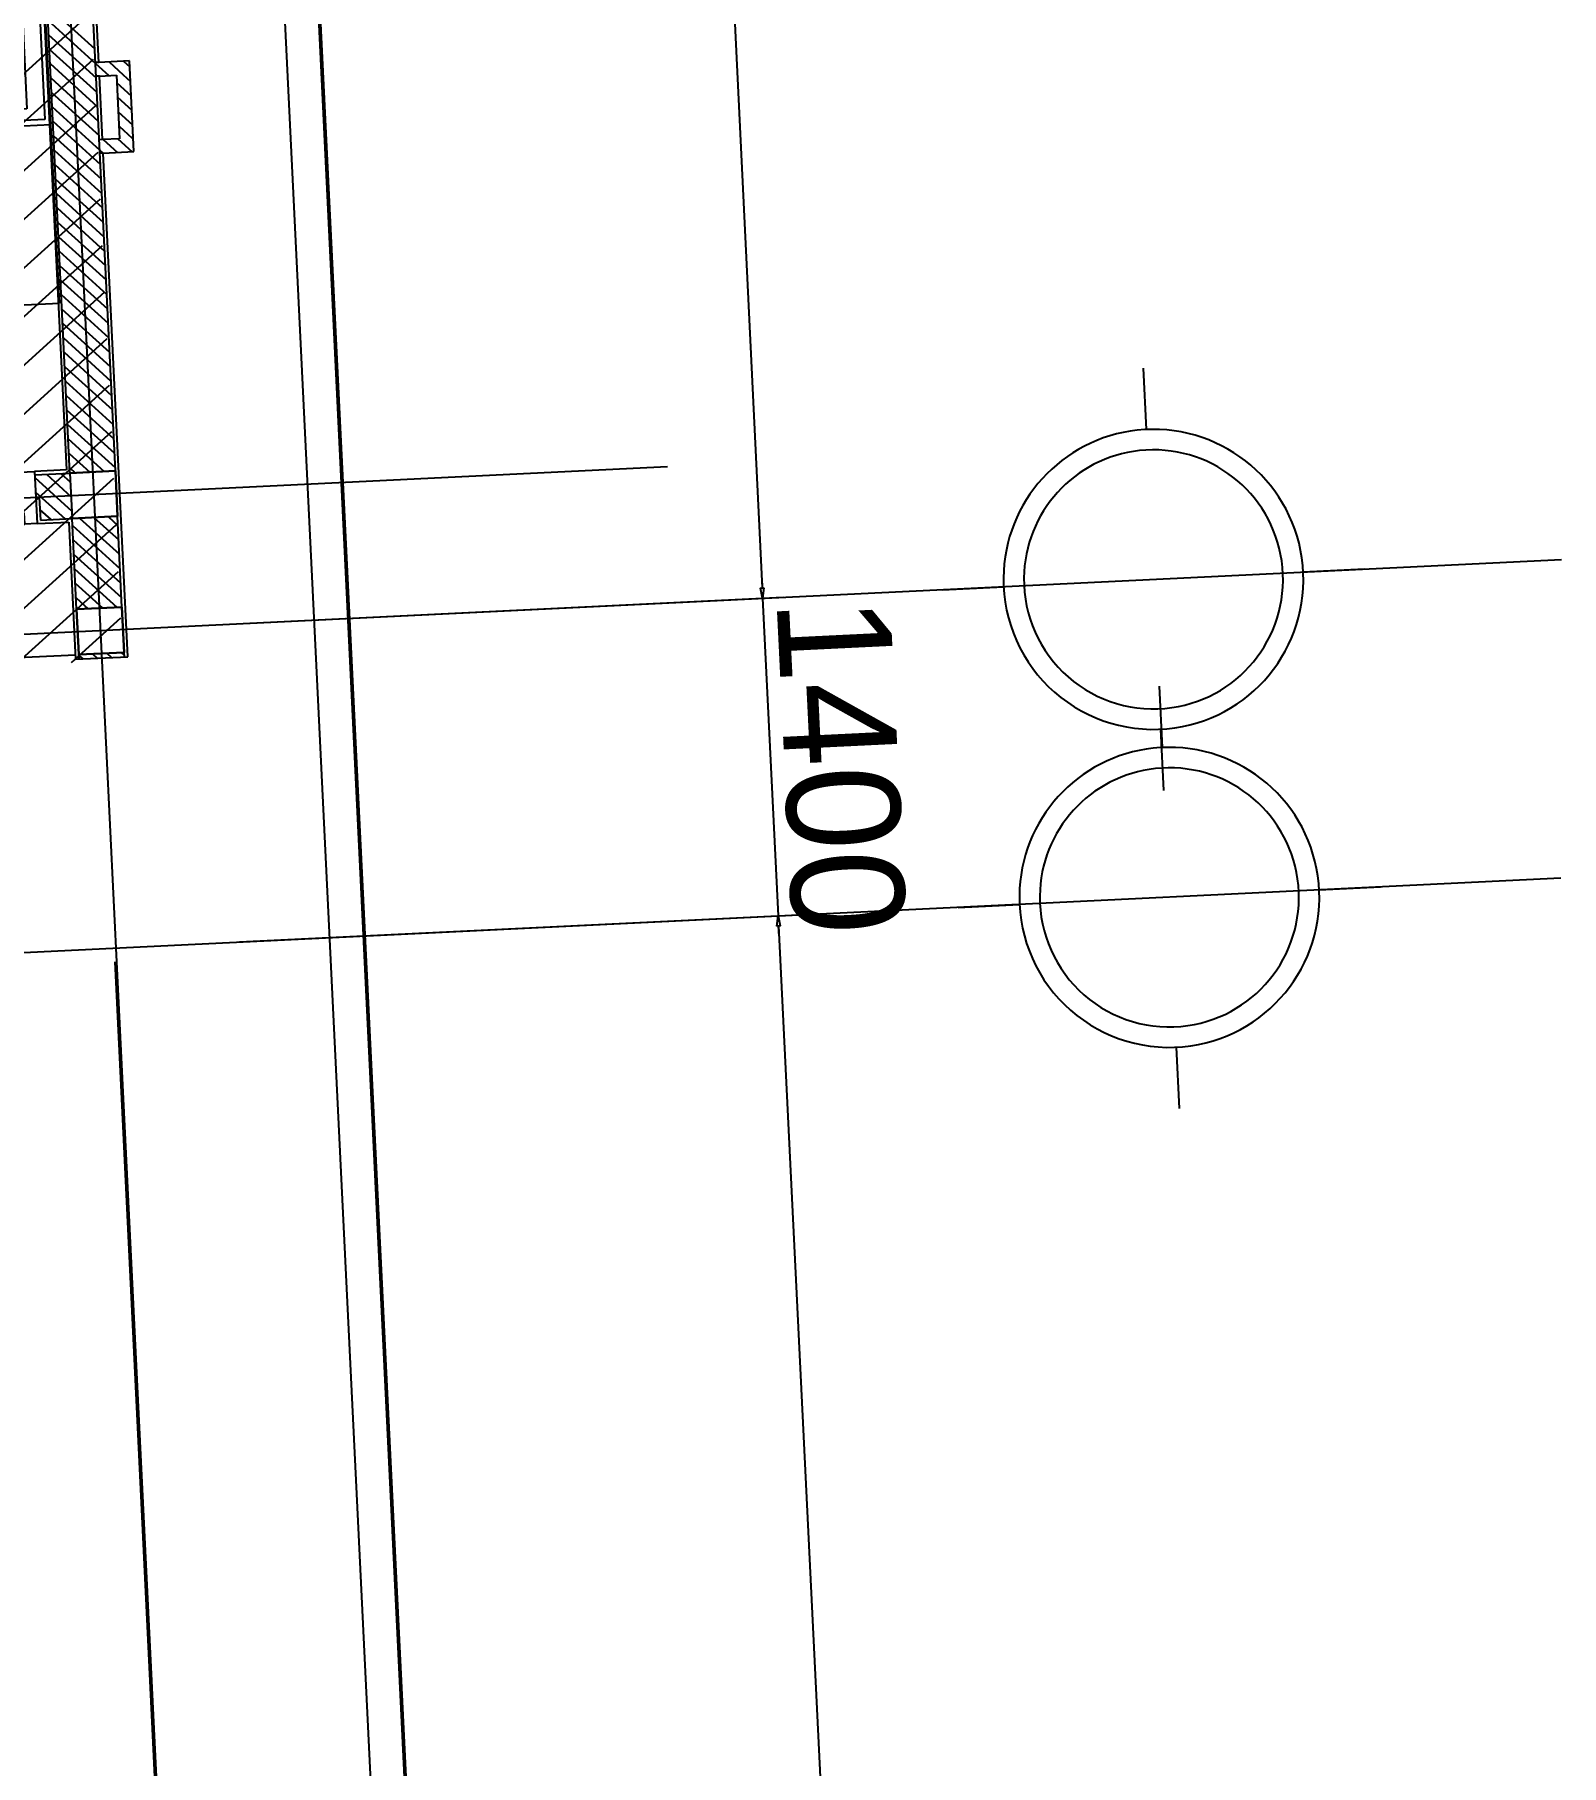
# Model space of a CAD drawing. Extents: x 549999 to 550212, y 1838161 to 1838467.
# Drawn here: x 550126.07 to 550132.8, y 1838396.99 to 1838404.61 of the extents above; entities that cross this region are included whole.
import ezdxf

# ---------------------------------------------------------------- set-up
doc = ezdxf.new("R2010")
doc.units = 0
for name, color, linetype in [('Level 1', 7, 'Continuous'), ('Level 14', 7, 'Continuous'), ('Level 18', 7, 'Continuous'), ('Level 19', 7, 'Continuous'), ('Level 4', 7, 'Continuous'), ('Level 43', 7, 'Continuous'), ('Level 44', 7, 'Continuous'), ('Level 47', 7, 'Continuous'), ('Level 5', 7, 'Continuous'), ('Level 6', 7, 'Continuous'), ('Level 8', 7, 'Continuous')]:
    doc.layers.add(name, color=color, linetype=linetype)

# ---------------------------------------------------------------- blocks, each defined once
blk = doc.blocks.new('BED_18')
at = {"layer": 'Level 1'}
for p, q in [((123.92, 76.56), (-56.08, 76.56)), ((-53.54, 74.02), (-53.54, -120.9)), ((-53.54, 74.02), (121.38, 74.02)), ((121.38, 74.02), (121.38, -120.9)), ((-48.46, 66.4), (-48.46, 24.82)), ((-48.46, 66.4), (27.57, 66.4)), ((27.57, 66.4), (27.57, 24.82)), ((40.27, 66.4), (40.27, 24.82)), ((40.27, 66.4), (116.3, 66.4)), ((116.3, 66.4), (116.3, 24.82)), ((-56.08, 32.78), (-56.08, -123.44)), ((123.92, -123.44), (123.92, 32.78)), ((121.38, 24.82), (-53.54, 1.98)), ((-48.46, 24.82), (27.57, 24.82)), ((40.27, 24.82), (116.3, 24.82)), ((-53.54, -120.9), (121.38, -120.9)), ((-56.08, -123.44), (123.92, -123.44))]:
    blk.add_line(p, q, dxfattribs=at)
blk = doc.blocks.new('FURNI1')
at = {"layer": 'Level 1'}
for p, q in [((-1241.89, 683.98), (-1285.67, 683.98)), ((-1285.67, 683.98), (-1285.67, 605.48)), ((-1241.89, 605.48), (-1241.89, 683.98)), ((-1285.67, 605.48), (-1241.89, 605.48))]:
    blk.add_line(p, q, dxfattribs=at)
blk = doc.blocks.new('CUA_D2')
at = {"layer": 'Level 5'}
for p, q in [((-103.5, 11.5), (-97, 11.5)), ((-103.5, -11.5), (-103.5, 11.5)), ((-97, 11.5), (-97, -6.5)), ((-16, 11.5), (-10, 11.5)), ((-16, -2.5), (-16, 11.5)), ((-10, 11.5), (-10, -2.5)), ((38.5, 11.5), (-10, 11.5)), ((38.5, 11.5), (44.5, 11.5)), ((38.5, -2.5), (38.5, 11.5)), ((44.5, 11.5), (44.5, -2.5)), ((97, 11.5), (44.5, 11.5)), ((97, 11.5), (103.5, 11.5)), ((97, -6.5), (97, 11.5)), ((103.5, 11.5), (103.5, -11.5)), ((-98, -6.5), (-98, -11.5)), ((-97, -6.5), (-98, -6.5)), ((-15, -2.5), (-16, -2.5)), ((-15, -11.5), (-15, -2.5)), ((-11, -2.5), (-11, -11.5)), ((-10, -2.5), (-11, -2.5)), ((-10, -2.5), (38.5, -2.5)), ((39.5, -2.5), (38.5, -2.5)), ((39.5, -11.5), (39.5, -2.5)), ((43.5, -2.5), (43.5, -11.5)), ((44.5, -2.5), (43.5, -2.5)), ((44.5, -2.5), (97, -2.5)), ((98, -6.5), (97, -6.5)), ((98, -11.5), (98, -6.5)), ((-98, -11.5), (-103.5, -11.5)), ((-98.5, -11.5), (-98.5, -86.75)), ((-93.5, -11.5), (-98, -11.5)), ((-93.5, -11.5), (-98, -11.5)), ((-93.5, -86.75), (-93.5, -11.5)), ((-11, -11.5), (-15, -11.5)), ((-11, -11.5), (39.5, -11.5)), ((43.5, -11.5), (39.5, -11.5)), ((43.5, -11.5), (98, -11.5)), ((103.5, -11.5), (98, -11.5)), ((-98.5, -86.75), (-93.5, -86.75))]:
    blk.add_line(p, q, dxfattribs=at)
blk.add_arc((-93.5, -12.75), 74, 270, 0.87025, dxfattribs=at)
blk = doc.blocks.new('GFDGFD')
at = {"layer": 'Level 14'}
for p, q in [((252646.32, -228084.61), (252648.96, -228081.97)), ((252652.32, -228084.98), (252655.32, -228081.97)), ((252655.69, -228087.97), (252661.69, -228081.97)), ((252662.05, -228087.97), (252668.05, -228081.97)), ((252668.42, -228087.97), (252674.42, -228081.97)), ((252674.78, -228087.97), (252680.32, -228082.43)), ((252680.32, -228082.43), (252680.78, -228081.97)), ((252680.32, -228088.8), (252686.32, -228082.8)), ((252646.32, -228090.98), (252652.32, -228084.98)), ((252646.69, -228096.97), (252652.32, -228091.34)), ((252680.32, -228095.16), (252686.32, -228089.16)), ((252620.32, -228116.97), (252640.32, -228096.97)), ((252626.69, -228116.97), (252646.69, -228096.97)), ((252633.05, -228116.97), (252653.05, -228096.97)), ((252639.42, -228116.97), (252659.42, -228096.97)), ((252645.78, -228116.97), (252665.78, -228096.97)), ((252652.14, -228116.97), (252672.14, -228096.97)), ((252658.51, -228116.97), (252678.51, -228096.97)), ((252664.87, -228116.97), (252684.87, -228096.97)), ((252671.24, -228116.97), (252691.24, -228096.97)), ((252677.6, -228116.97), (252697.6, -228096.97)), ((252683.96, -228116.97), (252703.96, -228096.97)), ((252684.87, -228096.97), (252686.32, -228095.52)), ((252690.33, -228116.97), (252710.33, -228096.97)), ((252696.69, -228116.97), (252716.69, -228096.97)), ((252703.06, -228116.97), (252723.06, -228096.97)), ((252709.42, -228116.97), (252729.42, -228096.97)), ((252715.78, -228116.97), (252735.78, -228096.97)), ((252722.15, -228116.97), (252742.15, -228096.97)), ((252728.51, -228116.97), (252748.51, -228096.97)), ((252734.88, -228116.97), (252754.88, -228096.97)), ((252741.24, -228116.97), (252761.24, -228096.97)), ((252747.6, -228116.97), (252767.6, -228096.97)), ((252753.97, -228116.97), (252773.97, -228096.97)), ((252760.33, -228116.97), (252780.33, -228096.97)), ((252766.7, -228116.97), (252786.7, -228096.97)), ((252773.06, -228116.97), (252793.06, -228096.97)), ((252779.42, -228116.97), (252799.42, -228096.97)), ((252785.79, -228116.97), (252805.79, -228096.97)), ((252792.15, -228116.97), (252812.15, -228096.97)), ((252798.52, -228116.97), (252818.52, -228096.97)), ((252804.88, -228116.97), (252824.88, -228096.97)), ((252846.32, -228113.71), (252863.06, -228096.97)), ((252846.32, -228107.35), (252856.7, -228096.97)), ((252846.32, -228100.99), (252850.33, -228096.97)), ((252849.43, -228116.97), (252869.43, -228096.97)), ((252855.79, -228116.97), (252875.79, -228096.97)), ((252862.15, -228116.97), (252882.15, -228096.97)), ((252868.52, -228116.97), (252886.32, -228099.17)), ((252906.32, -228098.26), (252907.61, -228096.97)), ((252811.24, -228116.97), (252826.32, -228101.89)), ((252874.88, -228116.97), (252886.32, -228105.53)), ((252906.32, -228104.63), (252908.32, -228102.63)), ((252817.61, -228116.97), (252826.32, -228108.26)), ((252823.97, -228116.97), (252826.32, -228114.62)), ((252881.25, -228116.97), (252886.32, -228111.9)), ((252906.32, -228110.99), (252908.32, -228108.99)), ((252826.32, -228127.35), (252836.7, -228116.97)), ((252826.32, -228120.99), (252830.33, -228116.97)), ((252827.56, -228132.47), (252843.06, -228116.97)), ((252833.93, -228132.47), (252846.32, -228120.08)), ((252906.7, -228116.97), (252908.32, -228115.35)), ((252841.79, -228130.97), (252846.32, -228126.44))]:
    blk.add_line(p, q, dxfattribs=at)
at = {"layer": 'Level 18'}
for p, q in [((252896.32, -227462.92), (252896.32, -229978.92)), ((253036.32, -227470.02), (253036.32, -230442.92)), ((252836.32, -227854.12), (252836.32, -229978.92)), ((250177.52, -228106.97), (255257.3, -228106.97))]:
    blk.add_line(p, q, dxfattribs=at)
at = {"layer": 'Level 4'}
for p, q in [((252686.32, -228081.97), (252646.32, -228081.97)), ((252646.32, -228081.97), (252646.32, -228095.47)), ((252686.32, -228095.47), (252686.32, -228081.97)), ((252652.32, -228087.97), (252680.32, -228087.97)), ((252652.32, -228095.47), (252652.32, -228087.97)), ((252680.32, -228087.97), (252680.32, -228095.47)), ((252646.32, -228095.47), (252471.32, -228095.47)), ((252826.32, -228096.97), (252472.82, -228096.97)), ((252646.32, -228095.47), (252646.32, -228096.97)), ((252680.32, -228095.47), (252652.32, -228095.47)), ((252652.32, -228095.47), (252652.32, -228096.97)), ((252680.32, -228095.47), (252680.32, -228096.97)), ((252908.32, -228095.47), (252686.32, -228095.47)), ((252686.32, -228095.47), (252686.32, -228096.97)), ((252826.32, -228096.97), (252846.32, -228096.97)), ((252826.32, -228116.97), (252826.32, -228096.97)), ((252886.32, -228096.97), (252846.32, -228096.97)), ((252846.32, -228096.97), (252846.32, -228116.97)), ((252886.32, -228096.97), (252906.32, -228096.97)), ((252886.32, -228116.97), (252886.32, -228096.97)), ((252908.32, -228096.97), (252906.32, -228096.97)), ((252906.32, -228096.97), (252906.32, -228116.97)), ((252908.32, -228118.47), (252908.32, -228095.47)), ((252826.32, -228116.97), (252471.32, -228116.97)), ((252471.32, -228118.47), (252824.82, -228118.47)), ((252824.82, -228118.47), (252824.82, -228132.47)), ((252826.32, -228132.47), (252826.32, -228116.97)), ((252886.32, -228116.97), (252846.32, -228116.97)), ((252846.32, -228130.97), (252846.32, -228116.97)), ((252847.82, -228118.47), (252908.32, -228118.47)), ((252847.82, -228132.47), (252847.82, -228118.47)), ((252906.32, -228116.97), (252886.32, -228116.97)), ((252908.32, -228116.97), (252906.32, -228116.97)), ((252824.82, -228132.47), (252847.82, -228132.47)), ((252836.32, -228130.97), (252836.32, -228132.47)), ((252836.32, -228130.97), (252846.32, -228130.97))]:
    blk.add_line(p, q, dxfattribs=at)
at = {"layer": 'Level 6'}
for p, q in [((252846.32, -228096.97), (252826.32, -228096.97)), ((252826.32, -228096.97), (252826.32, -228116.97)), ((252846.32, -228096.97), (252826.32, -228096.97)), ((252826.32, -228096.97), (252826.32, -228116.97)), ((252846.32, -228116.97), (252846.32, -228096.97)), ((252846.32, -228116.97), (252846.32, -228096.97)), ((252906.32, -228096.97), (252886.32, -228096.97)), ((252886.32, -228096.97), (252886.32, -228116.97)), ((252906.32, -228096.97), (252886.32, -228096.97)), ((252886.32, -228096.97), (252886.32, -228116.97)), ((252906.32, -228116.97), (252906.32, -228096.97)), ((252906.32, -228116.97), (252906.32, -228096.97)), ((252826.32, -228116.97), (252846.32, -228116.97)), ((252826.32, -228116.97), (252846.32, -228116.97)), ((252886.32, -228116.97), (252906.32, -228116.97)), ((252886.32, -228116.97), (252906.32, -228116.97))]:
    blk.add_line(p, q, dxfattribs=at)
at = {"layer": 'Level 8'}
for p, q in [((255048.54, -227996.97), (251107.55, -227996.97)), ((252906.32, -228345.47), (252906.32, -228118.47))]:
    blk.add_line(p, q, dxfattribs=at)
at = {"layer": 'Level 1'}
blk.add_blockref('BED_18', (252548.9, -228194.52), dxfattribs=at)
at = {"layer": 'Level 1', "rotation": -90.00000000000001}
blk.add_blockref('FURNI1', (252067.33, -229403.64), dxfattribs=at)
at = {"layer": 'Level 5', "rotation": 90}
blk.add_blockref('CUA_D2', (252836.32, -228235.97), dxfattribs=at)
blk = doc.blocks.new('GRID_1')
at = {"layer": 'Level 19'}
for p, q in [((0, 0.5169), (0, 0.3669)), ((-0.5169, 0), (-0.3669, 0)), ((0.5169, 0), (0.3669, 0)), ((0, -0.5169), (0, -0.3669))]:
    blk.add_line(p, q, dxfattribs=at)
for radius, start, end in [(0.3669, 86.5906, 185.4173), (0.3669, 3.4094, 86.5906), (0.3169, 86.5906, 185.4173), (0.3169, 3.4094, 86.5906), (0.3169, 275.4173, 3.4094), (0.3669, 275.4173, 3.4094), (0.3669, 185.4173, 275.4173), (0.3169, 185.4173, 275.4173)]:
    blk.add_arc((0, 0), radius, start, end, dxfattribs=at)

msp = doc.modelspace()

# ---------------------------------------------------------------- linework, layer by layer
at = {"layer": 'Level 43'}
for p, q in [((550128.3625, 1838420.9556), (550129.2772, 1838402.1724)), ((550129.275, 1838402.2174), (550129.2772, 1838402.1724)), ((550127.0213, 1838402.0175), (550129.3692, 1838402.1319)), ((550127.0213, 1838402.0175), (550129.3692, 1838402.1319)), ((550129.2793, 1838402.1275), (550129.3474, 1838400.7292)), ((550127.4572, 1838401.9787), (550127.8077, 1838394.7821)), ((550126.9765, 1838400.6137), (550129.4373, 1838400.7335)), ((550126.9765, 1838400.6137), (550129.4373, 1838400.7335)), ((550129.3518, 1838400.6393), (550129.3496, 1838400.6842)), ((550129.3496, 1838400.6842), (550130.3178, 1838380.8014)), ((550126.4266, 1838400.5269), (550126.709, 1838394.7286)), ((550126.4266, 1838400.5269), (550126.709, 1838394.7286))]:
    msp.add_line(p, q, dxfattribs=at)
for points in [[(550129.2846, 1838402.1728), (550129.2793, 1838402.1275), (550129.2697, 1838402.1721)], [(550129.2846, 1838402.1728), (550129.2793, 1838402.1275), (550129.2697, 1838402.1721)], [(550129.3421, 1838400.6838), (550129.3474, 1838400.7292), (550129.3571, 1838400.6846)], [(550129.3421, 1838400.6838), (550129.3474, 1838400.7292), (550129.3571, 1838400.6846)]]:
    msp.add_lwpolyline(points, close=True, dxfattribs=at)
at = {"layer": 'Level 44'}
msp.add_lwpolyline([(550128.3431, 1838380.7025), (550126.4351, 1838419.8854), (550125.7957, 1838422.828), (550108.4698, 1838423.4757), (550108.4642, 1838382.0019)], close=True, dxfattribs=at)
at = {"layer": 'Level 47'}
msp.add_lwpolyline([(550128.5011, 1838380.5418), (550126.5843, 1838419.9051), (550125.9176, 1838422.9735), (550108.3199, 1838423.6314), (550108.3142, 1838381.8614), (550128.5011, 1838380.5418)], dxfattribs=at)
at = {"layer": 'Level 8'}
for p, q in [((550122.9902, 1838401.6904), (550126.3232, 1838404.706)), ((550123.2399, 1838401.7023), (550126.3332, 1838404.501)), ((550123.4896, 1838401.7141), (550126.3432, 1838404.2959)), ((550123.7393, 1838401.726), (550126.3532, 1838404.0909)), ((550123.9891, 1838401.7378), (550126.3632, 1838403.8858)), ((550124.2388, 1838401.7497), (550126.3731, 1838403.6808)), ((550124.4885, 1838401.7615), (550126.3831, 1838403.4757)), ((550124.7382, 1838401.7734), (550126.3931, 1838403.2707)), ((550124.9879, 1838401.7852), (550126.4031, 1838403.0656)), ((550125.2376, 1838401.7971), (550126.4131, 1838402.8606)), ((550125.4873, 1838401.8089), (550126.4231, 1838402.6555)), ((550125.737, 1838401.8207), (550126.4331, 1838402.4505)), ((550125.9867, 1838401.8326), (550126.443, 1838402.2454)), ((550126.2365, 1838401.8444), (550126.453, 1838402.0404))]:
    msp.add_line(p, q, dxfattribs=at)

# ---------------------------------------------------------------- block references
at = {"layer": 'Level 1', "xscale": 0.010000000000000002, "yscale": 0.010000000000000005, "rotation": -87.2121566107184}
msp.add_blockref('GFDGFD', (552281.73, 1841038.9), dxfattribs=at)
at = {"layer": 'Level 19', "xscale": 1.7999999999988896, "yscale": 1.7999999999996366, "rotation": 92.78784339082314}
for p in [(550131, 1838402.21), (550131.07, 1838400.81)]:
    msp.add_blockref('GRID_1', p, dxfattribs=at)

# ---------------------------------------------------------------- texts
at = {"layer": 'Level 43'}
msp.add_text('1400', height=0.49998, rotation=272.78784, dxfattribs=at).set_placement((550129.34, 1838402.12))

doc.saveas('drawing.dxf')
